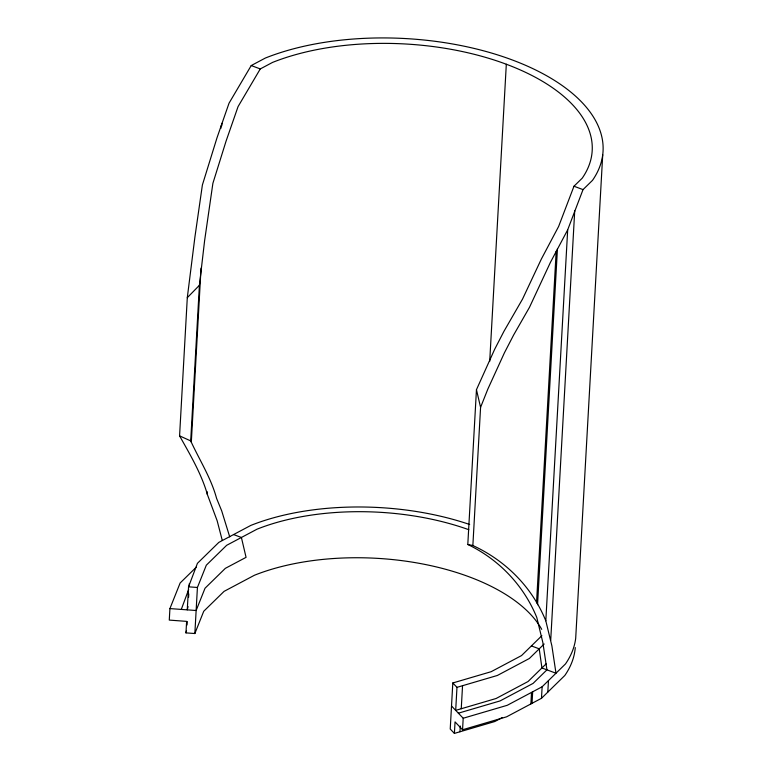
<?xml version="1.0" encoding="UTF-8"?>
<svg xmlns="http://www.w3.org/2000/svg" width="772" height="772" viewBox="0 0 772 772"><rect width="100%" height="100%" fill="white"/><g stroke="black" fill="none" stroke-linecap="round" stroke-linejoin="round"><path stroke-width="1.16" d="M196.377 567.102L180.137 582.995L169.917 608.587L169.28 620.099L186.621 621.373L185.975 632.886L194.853 633.532L203.74 611.25L224.073 591.371L254.442 575.246A177.222 88.346 3.2 0 1 541.712 629.334M222.22 540.226L217.154 520.753L207.543 494.987C201.511 473.805 190.173 454.776 179.577 435.862L187.297 297.683L194.901 237.12L202.389 184.981L217 137.812L229.023 103.216L251.228 65.552L265.394 58.025A203.518 101.45 3.2 0 1 512.328 59.975A203.518 101.45 3.2 0 1 592.51 180.339L583.024 189.613L567.681 229.844L550.378 262.461L529.495 307.295L513.689 334.894L504.406 352.852L487.836 389.107L480.58 407.346L472.86 545.524C505.67 560.626 532.207 587.241 545.814 620.833L551.893 645.913L555.985 673.232L541.925 667.973L539.223 648.837L531.406 645.923M229.718 536.868L221.709 510.9L216.585 498.374C211.026 477.839 199.437 459.967 190.703 440.908L199.408 285.302L204.599 240.748L212.889 183.321L226.042 141.189L238.065 106.594L260.27 68.93L272.574 62.397A192.653 96.037 3.2 0 1 506.316 64.24A192.653 96.037 3.2 0 1 582.223 178.178L573.982 186.226L558.629 226.457L541.336 259.083L522.528 299.092L503.981 331.265L494.698 349.224L476.459 389.686L467.803 544.482C498.944 559.478 523.715 585.408 536.772 617.446L542.851 642.536L546.943 669.845L533.085 683.403L500.063 700.928L458.375 713.183M191.311 442.144L201.038 268.145M469.675 524.497A186.612 93.026 3.2 0 0 250.813 525.414L218.833 542.388L197.429 563.328L188.551 586.826L187.258 609.851L188.059 606.589M187.036 625.011L187.229 621.557M188.58 597.374L188.773 593.919M189.227 585.861L189.352 583.555M220.917 128.306L221.043 125.904M221.786 125.74L221.921 123.337M194.853 633.532L197.42 587.473L206.317 565.191L226.65 545.312L257.018 529.187A177.222 88.346 3.2 0 1 468.826 529.708M207.166 494.205L207.301 491.803M541.867 635.694L521.534 655.573L491.156 671.698L452.807 682.969L450.23 729.029L454.399 733.4L494.794 721.531L502.051 717.68M454.399 733.4L455.046 721.888L462.553 729.762L506.606 716.821L541.481 698.303L564.824 675.471A203.518 101.45 3.2 0 0 575.275 647.592M452.807 682.969L456.976 687.341L455.692 710.375L496.078 698.506L528.058 681.522L546.113 663.872M459.967 731.769L460.286 726.008M461.251 708.735L462.544 685.71M462.553 729.762L463.2 718.24L451.523 705.994M489.709 361.383L506.316 64.24M530.885 703.929L531.522 692.416M536.53 602.951L556.187 251.218M532.033 703.321L532.67 691.799M537.544 604.727L557.442 248.796M541.481 698.303L542.127 686.781L565.471 663.949A203.518 101.45 3.2 0 0 575.69 638.357L602.72 154.747M545.814 620.833L567.681 229.844M547.811 692.108L548.458 680.595M550.706 640.393L574.715 210.901M181.285 609.417L188.677 589.518M185.975 632.886L186.506 630.705M187.297 297.683L199.408 285.302M544.163 644.002L529.351 658.497L497.361 675.471L456.976 687.341M542.127 686.781L507.243 705.299L463.2 718.24M188.551 586.826L197.42 587.473M169.917 608.587L196.136 610.507L205.034 588.225L225.356 568.337L246.065 557.345L241.395 537.476L233.578 534.562M467.803 544.482L472.86 545.524M251.228 65.552L260.27 68.93M573.982 186.226L583.024 189.613M179.577 435.862L190.703 440.908M476.459 389.686L480.58 407.346"/></g></svg>
